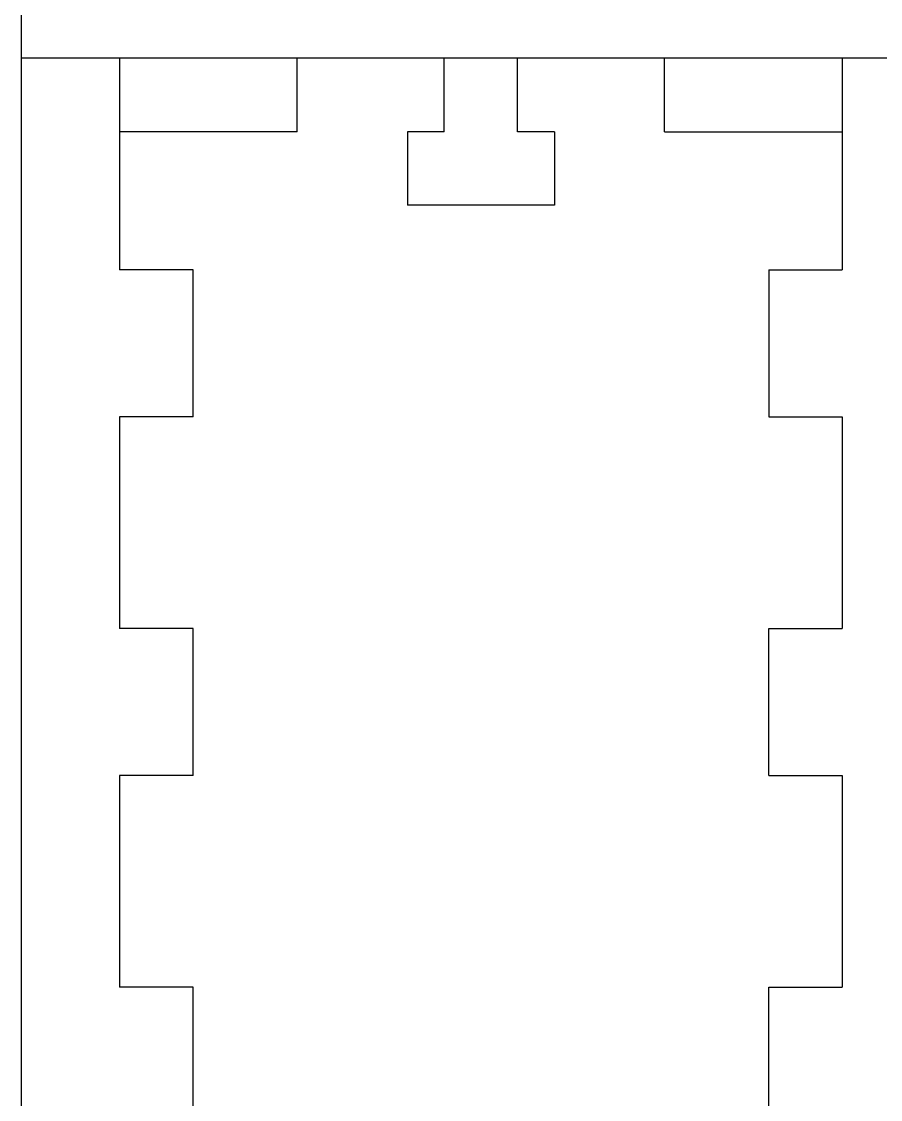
# Model space of a CAD drawing. Header units: millimetres. Extents: x -512 to -50, y 143 to 454.
# Drawn here: x -512 to -441.8, y 250.9 to 338.9 of the extents above; entities that cross this region are included whole.
import ezdxf

# ---------------------------------------------------------------- set-up
doc = ezdxf.new("R2010")
doc.units = ezdxf.units.MM

msp = doc.modelspace()

# ---------------------------------------------------------------- linework, layer by layer
at = {"color": 7, "linetype": 'Continuous', "lineweight": 25}
for p, q in [((-511.971, 142.946), (-511.971, 359.446)), ((-286.971, 335.946), (-511.971, 335.946)), ((-503.971, 335.946), (-503.971, 318.66)), ((-489.471, 329.946), (-489.471, 335.946)), ((-477.471, 329.946), (-477.471, 335.946)), ((-471.471, 329.946), (-471.471, 335.946)), ((-459.471, 329.946), (-459.471, 335.946)), ((-444.971, 335.946), (-444.971, 318.66)), ((-489.471, 329.946), (-503.971, 329.946)), ((-477.471, 329.946), (-480.471, 329.946)), ((-480.471, 329.946), (-480.471, 323.946)), ((-468.471, 329.946), (-471.471, 329.946)), ((-468.471, 329.946), (-468.471, 323.946)), ((-459.471, 329.946), (-444.971, 329.946)), ((-468.471, 323.946), (-480.471, 323.946)), ((-497.971, 318.66), (-503.971, 318.66)), ((-497.971, 306.66), (-497.971, 318.66)), ((-450.971, 318.66), (-450.971, 306.66)), ((-450.971, 318.66), (-444.971, 318.66)), ((-497.971, 306.66), (-503.971, 306.66)), ((-503.971, 306.66), (-503.971, 289.374)), ((-450.971, 306.66), (-444.971, 306.66)), ((-444.971, 306.66), (-444.971, 289.374)), ((-497.971, 289.374), (-503.971, 289.374)), ((-497.971, 277.374), (-497.971, 289.374)), ((-450.971, 277.374), (-450.971, 289.374)), ((-450.971, 289.374), (-444.971, 289.374)), ((-497.971, 277.374), (-503.971, 277.374)), ((-503.971, 277.374), (-503.971, 260.089)), ((-450.971, 277.374), (-444.971, 277.374)), ((-444.971, 277.374), (-444.971, 260.089)), ((-497.971, 260.089), (-503.971, 260.089)), ((-497.971, 248.089), (-497.971, 260.089)), ((-450.971, 248.089), (-450.971, 260.089)), ((-450.971, 260.089), (-444.971, 260.089))]:
    msp.add_line(p, q, dxfattribs=at)

doc.saveas('drawing.dxf')
